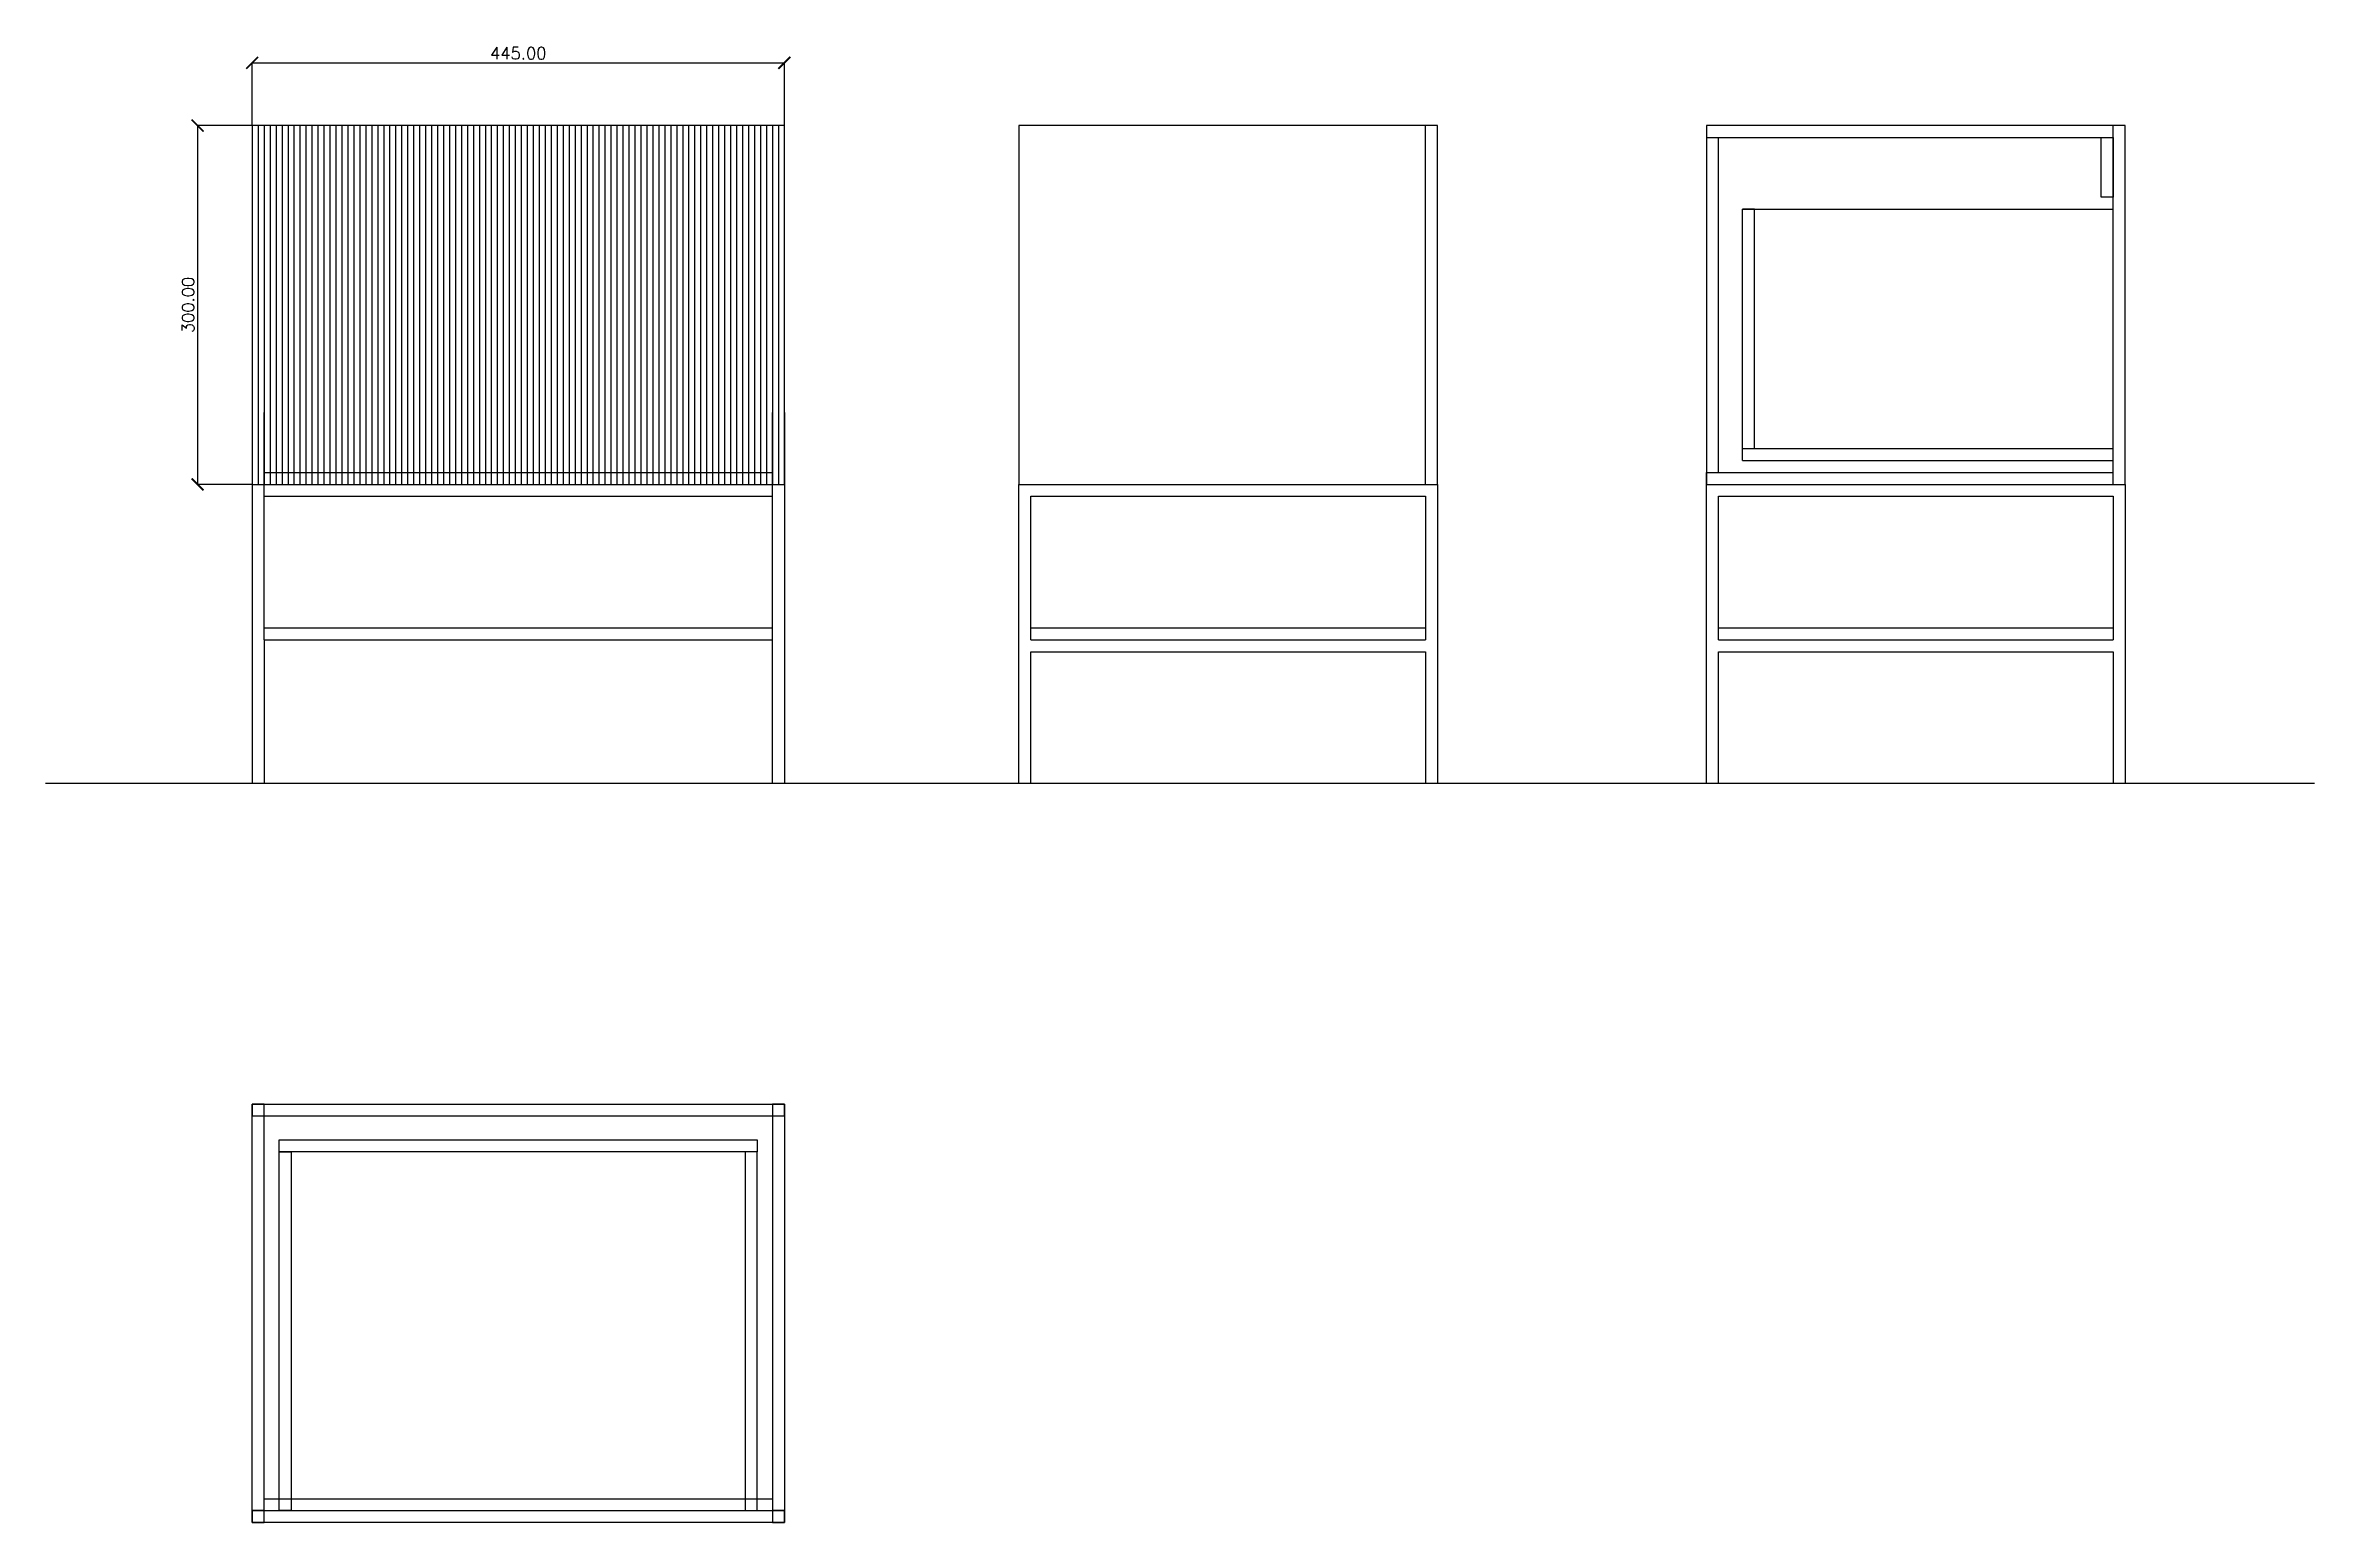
# Model space of a CAD drawing. Header units: millimetres. Extents: x 5540 to 13483, y -607 to 628.
# Drawn here: x 5540 to 7437, y -607 to 628 of the extents above.
import ezdxf

# ---------------------------------------------------------------- set-up
doc = ezdxf.new("R2010")
doc.units = ezdxf.units.MM
doc.layers.add('DIMENSION', color=3, linetype='Continuous', lineweight=25)
doc.styles.get("Standard").update_dxf_attribs({"font": 'txt.shx'})
doc.dimstyles.get("Standard").update_dxf_attribs({"dimscale": 100, "dimtxt": 2.5, "dimasz": 2.5, "dimexe": 0, "dimexo": 0.5, "dimgap": 1, "dimtad": 0, "dimtoh": 1, "dimdec": 4, "dimzin": 0, "dimdsep": 46, "dimtxsty": 'Standard', "dimcen": 2.5, "dimadec": 0, "dimazin": 0, "dimtfac": 1, "dimtdec": 4, "dimtofl": 0, "dimtmove": 0, "dimatfit": 3, "dimfxl": 1, "dimtolj": 1, "dimtzin": 0, "dimarcsym": 0})

# ---------------------------------------------------------------- blocks, each defined once
blk = doc.blocks.new('_ARCHTICK')
at = {"color": 0, "linetype": 'ByBlock', "const_width": 0.15}
blk.add_lwpolyline([(-0.5, -0.5), (0.5, 0.5)], dxfattribs=at)
blk = doc.blocks.new('*D12')
at = {"layer": 'Defpoints', "color": 0}
for p in [(6157.9, 613.9), (5712.9, 561.4), (6157.9, 561.4)]:
    blk.add_point(p, dxfattribs=at)
at = {"layer": 'DIMENSION', "color": 0, "lineweight": -2}
for p, q in [((5712.9, 561.9), (5712.9, 613.9)), ((5712.9, 613.9), (6157.9, 613.9)), ((6157.9, 561.9), (6157.9, 613.9))]:
    blk.add_line(p, q, dxfattribs=at)
at = {"layer": 'DIMENSION', "color": 0, "lineweight": -2, "xscale": 10, "yscale": 10, "zscale": 10, "rotation": 180}
blk.add_blockref('_ARCHTICK', (5712.9, 613.9), dxfattribs=at)
at = {"layer": 'DIMENSION', "color": 0, "lineweight": -2, "xscale": 10, "yscale": 10, "zscale": 10}
blk.add_blockref('_ARCHTICK', (6157.9, 613.9), dxfattribs=at)
at = {"layer": 'DIMENSION', "color": 0, "insert": (5935.4, 621.9), "char_height": 10, "attachment_point": 5}
blk.add_mtext('\\A1;445.00', dxfattribs=at)
blk = doc.blocks.new('*D18')
at = {"layer": 'Defpoints', "color": 0}
for p in [(5712.9, 561.4), (5667.3, 261.4), (5712.9, 261.4)]:
    blk.add_point(p, dxfattribs=at)
at = {"layer": 'DIMENSION', "color": 0, "lineweight": -2}
for p, q in [((5712.4, 561.4), (5667.3, 561.4)), ((5667.3, 561.4), (5667.3, 261.4)), ((5712.4, 261.4), (5667.3, 261.4))]:
    blk.add_line(p, q, dxfattribs=at)
at = {"layer": 'DIMENSION', "color": 0, "lineweight": -2, "xscale": 10, "yscale": 10, "zscale": 10}
for p, rotation in [((5667.3, 561.4), 90), ((5667.3, 261.4), 270)]:
    blk.add_blockref('_ARCHTICK', p, dxfattribs=dict(at, rotation=rotation))
at = {"layer": 'DIMENSION', "color": 0, "insert": (5659.3, 411.4), "char_height": 10, "attachment_point": 5, "rotation": 90}
blk.add_mtext('\\A1;300.00', dxfattribs=at)

msp = doc.modelspace()

# ---------------------------------------------------------------- linework, layer by layer
for p, q in [((5712.866, -596.722), (5712.866, -256.722)), ((5712.866, -256.722), (6157.866, -256.722)), ((6157.866, -256.722), (6157.866, -596.722)), ((5722.866, -596.722), (5722.866, -266.722)), ((5722.866, -266.722), (6147.866, -266.722)), ((6147.866, -266.722), (6147.866, -596.722))]:
    msp.add_line(p, q)
for points in [[(5712.866, 261.448), (6157.866, 261.448), (6157.866, 561.448), (5712.866, 561.448)], [(5712.866, -596.722), (6157.866, -596.722), (6157.866, -606.722), (5712.866, -606.722)]]:
    msp.add_lwpolyline(points, close=True)
for points in [[(5712.866, 561.448), (5712.866, 11.448)], [(6353.89, 561.448), (6353.89, 261.448), (6703.89, 261.448), (6703.89, 561.448), (6353.89, 561.448)], [(6693.89, 261.448), (6693.89, 561.448)], [(6928.906, 561.448), (6928.906, 261.448), (7278.906, 261.448), (7278.906, 561.448), (6928.906, 561.448)], [(6928.906, 561.448), (6928.906, 551.448), (7268.906, 551.448), (7268.906, 561.448)], [(6928.906, 271.448), (6938.906, 271.448), (6938.906, 551.448)], [(7268.906, 551.448), (7268.906, 501.448), (7258.906, 501.448), (7258.906, 551.448), (7268.906, 551.448)], [(7268.906, 261.448), (7268.906, 561.448)], [(6958.906, 291.448), (6958.906, 491.448), (7268.906, 491.448)], [(6958.906, 291.448), (6968.906, 291.448), (6968.906, 491.448), (6958.906, 491.448)], [(5722.866, 131.448), (5722.866, 321.448)], [(6147.866, 11.448), (6147.866, 321.448)], [(6157.866, 321.448), (6157.866, 321.448), (6157.866, 11.448)], [(6958.906, 291.448), (7268.906, 291.448)], [(6958.906, 281.448), (6958.906, 291.448)], [(5722.866, 271.448), (6147.866, 271.448)], [(6928.906, 261.448), (6928.906, 271.448), (7268.906, 271.448)], [(6958.906, 281.448), (7268.906, 281.448)], [(5722.866, 261.448), (6147.866, 261.448)], [(5722.866, 251.448), (6147.866, 251.448)], [(6353.89, 11.448), (6353.89, 261.448), (6703.89, 261.448), (6703.89, 11.448)], [(6363.89, 131.448), (6363.89, 251.448), (6693.89, 251.448), (6693.89, 131.448)], [(6928.906, 11.448), (6928.906, 261.448), (7278.906, 261.448), (7278.906, 11.448)], [(6938.906, 131.448), (6938.906, 251.448), (7268.906, 251.448), (7268.906, 131.448)], [(5722.866, 141.448), (6147.866, 141.448)], [(6363.89, 141.448), (6363.89, 141.448), (6693.89, 141.448)], [(6938.906, 141.448), (6938.906, 141.448), (7268.906, 141.448)], [(5722.866, 131.448), (6147.866, 131.448)], [(5722.866, 131.448), (5722.866, 11.448)], [(6363.89, 131.448), (6693.89, 131.448)], [(6363.89, 121.448), (6693.89, 121.448)], [(6363.89, 11.448), (6363.89, 121.448)], [(6693.89, 121.448), (6693.89, 11.448)], [(6938.906, 131.448), (7268.906, 131.448)], [(6938.906, 121.448), (7268.906, 121.448)], [(6938.906, 11.448), (6938.906, 121.448)], [(7268.906, 121.448), (7268.906, 11.448)], [(5540.003, 11.448), (5540.003, 11.448), (7437.374, 11.448)], [(5712.866, -256.722), (5712.866, -266.722), (5722.866, -266.722), (5722.866, -256.722), (5712.866, -256.722)], [(6147.866, -256.722), (6147.866, -266.722), (6157.866, -266.722), (6157.866, -256.722), (6147.866, -256.722)], [(5735.566, -296.722), (5735.566, -286.722), (6135.166, -286.722), (6135.166, -296.722), (5735.566, -296.722)], [(5735.566, -596.722), (5735.566, -296.722), (5745.566, -296.722), (5745.566, -596.722), (5735.566, -596.722)], [(6135.166, -596.722), (6135.166, -296.722), (6125.166, -296.722), (6125.166, -596.722), (6135.166, -596.722)], [(5722.866, -596.722), (5722.866, -586.722), (6147.866, -586.722)], [(5712.866, -596.722), (5712.866, -606.722), (5722.866, -606.722), (5722.866, -596.722), (5712.866, -596.722)], [(6147.866, -596.722), (6147.866, -606.722), (6157.866, -606.722), (6157.866, -596.722), (6147.866, -596.722)]]:
    msp.add_lwpolyline(points)
at = {"color": 252}
for points in [[(5712.866, 561.448), (5712.866, 561.448), (5712.866, 261.448)], [(5717.866, 561.448), (5717.866, 561.448), (5717.866, 261.448)], [(5727.866, 561.448), (5727.866, 561.448), (5727.866, 261.448)], [(5732.866, 561.448), (5732.866, 561.448), (5732.866, 261.448)], [(5742.866, 561.448), (5742.866, 561.448), (5742.866, 261.448)], [(5747.866, 561.448), (5747.866, 561.448), (5747.866, 261.448)], [(5757.866, 561.448), (5757.866, 561.448), (5757.866, 261.448)], [(5762.866, 561.448), (5762.866, 561.448), (5762.866, 261.448)], [(5772.866, 561.448), (5772.866, 561.448), (5772.866, 261.448)], [(5777.866, 561.448), (5777.866, 561.448), (5777.866, 261.448)], [(5787.866, 561.448), (5787.866, 561.448), (5787.866, 261.448)], [(5792.866, 561.448), (5792.866, 561.448), (5792.866, 261.448)], [(5802.866, 561.448), (5802.866, 561.448), (5802.866, 261.448)], [(5812.866, 561.448), (5812.866, 561.448), (5812.866, 261.448)], [(5817.866, 561.448), (5817.866, 561.448), (5817.866, 261.448)], [(5827.866, 561.448), (5827.866, 561.448), (5827.866, 261.448)], [(5832.866, 561.448), (5832.866, 561.448), (5832.866, 261.448)], [(5842.866, 561.448), (5842.866, 561.448), (5842.866, 261.448)], [(5847.866, 561.448), (5847.866, 561.448), (5847.866, 261.448)], [(5857.866, 561.448), (5857.866, 561.448), (5857.866, 261.448)], [(5862.866, 561.448), (5862.866, 561.448), (5862.866, 261.448)], [(5872.866, 561.448), (5872.866, 561.448), (5872.866, 261.448)], [(5877.866, 561.448), (5877.866, 561.448), (5877.866, 261.448)], [(5887.866, 561.448), (5887.866, 561.448), (5887.866, 261.448)], [(5892.866, 561.448), (5892.866, 561.448), (5892.866, 261.448)], [(5902.866, 561.448), (5902.866, 561.448), (5902.866, 261.448)], [(5907.866, 561.448), (5907.866, 561.448), (5907.866, 261.448)], [(5917.866, 561.448), (5917.866, 561.448), (5917.866, 261.448)], [(5922.866, 561.448), (5922.866, 561.448), (5922.866, 261.448)], [(5932.866, 561.448), (5932.866, 561.448), (5932.866, 261.448)], [(5937.866, 561.448), (5937.866, 561.448), (5937.866, 261.448)], [(5947.866, 561.448), (5947.866, 561.448), (5947.866, 261.448)], [(5952.866, 561.448), (5952.866, 561.448), (5952.866, 261.448)], [(5962.866, 561.448), (5962.866, 561.448), (5962.866, 261.448)], [(5972.866, 561.448), (5972.866, 561.448), (5972.866, 261.448)], [(5977.866, 561.448), (5977.866, 561.448), (5977.866, 261.448)], [(5987.866, 561.448), (5987.866, 561.448), (5987.866, 261.448)], [(5992.866, 561.448), (5992.866, 561.448), (5992.866, 261.448)], [(6002.866, 561.448), (6002.866, 561.448), (6002.866, 261.448)], [(6007.866, 561.448), (6007.866, 561.448), (6007.866, 261.448)], [(6017.866, 561.448), (6017.866, 561.448), (6017.866, 261.448)], [(6022.866, 561.448), (6022.866, 561.448), (6022.866, 261.448)], [(6032.866, 561.448), (6032.866, 561.448), (6032.866, 261.448)], [(6037.866, 561.448), (6037.866, 561.448), (6037.866, 261.448)], [(6047.866, 561.448), (6047.866, 561.448), (6047.866, 261.448)], [(6052.866, 561.448), (6052.866, 561.448), (6052.866, 261.448)], [(6062.866, 561.448), (6062.866, 561.448), (6062.866, 261.448)], [(6067.866, 561.448), (6067.866, 561.448), (6067.866, 261.448)], [(6077.866, 561.448), (6077.866, 561.448), (6077.866, 261.448)], [(6082.866, 561.448), (6082.866, 561.448), (6082.866, 261.448)], [(6092.866, 561.448), (6092.866, 561.448), (6092.866, 261.448)], [(6097.866, 561.448), (6097.866, 561.448), (6097.866, 261.448)], [(6107.866, 561.448), (6107.866, 561.448), (6107.866, 261.448)], [(6112.866, 561.448), (6112.866, 561.448), (6112.866, 261.448)], [(6122.866, 561.448), (6122.866, 561.448), (6122.866, 261.448)], [(6127.866, 561.448), (6127.866, 561.448), (6127.866, 261.448)], [(6137.866, 561.448), (6137.866, 561.448), (6137.866, 261.448)], [(6142.866, 561.448), (6142.866, 561.448), (6142.866, 261.448)], [(6152.866, 561.448), (6152.866, 561.448), (6152.866, 261.448)], [(6157.866, 561.448), (6157.866, 561.448), (6157.866, 561.448)]]:
    msp.add_lwpolyline(points, dxfattribs=at)
at = {"color": 250}
for points in [[(5722.866, 561.448), (5722.866, 561.448), (5722.866, 261.448)], [(5737.866, 561.448), (5737.866, 561.448), (5737.866, 261.448)], [(5752.866, 561.448), (5752.866, 561.448), (5752.866, 261.448)], [(5767.866, 561.448), (5767.866, 561.448), (5767.866, 261.448)], [(5782.866, 561.448), (5782.866, 561.448), (5782.866, 261.448)], [(5797.866, 561.448), (5797.866, 561.448), (5797.866, 261.448)], [(5807.866, 561.448), (5807.866, 561.448), (5807.866, 261.448)], [(5822.866, 561.448), (5822.866, 561.448), (5822.866, 261.448)], [(5837.866, 561.448), (5837.866, 561.448), (5837.866, 261.448)], [(5852.866, 561.448), (5852.866, 561.448), (5852.866, 261.448)], [(5867.866, 561.448), (5867.866, 561.448), (5867.866, 261.448)], [(5882.866, 561.448), (5882.866, 561.448), (5882.866, 261.448)], [(5897.866, 561.448), (5897.866, 561.448), (5897.866, 261.448)], [(5912.866, 561.448), (5912.866, 561.448), (5912.866, 261.448)], [(5927.866, 561.448), (5927.866, 561.448), (5927.866, 261.448)], [(5942.866, 561.448), (5942.866, 561.448), (5942.866, 261.448)], [(5957.866, 561.448), (5957.866, 561.448), (5957.866, 261.448)], [(5967.866, 561.448), (5967.866, 561.448), (5967.866, 261.448)], [(5982.866, 561.448), (5982.866, 561.448), (5982.866, 261.448)], [(5997.866, 561.448), (5997.866, 561.448), (5997.866, 261.448)], [(6012.866, 561.448), (6012.866, 561.448), (6012.866, 261.448)], [(6027.866, 561.448), (6027.866, 561.448), (6027.866, 261.448)], [(6042.866, 561.448), (6042.866, 561.448), (6042.866, 261.448)], [(6057.866, 561.448), (6057.866, 561.448), (6057.866, 261.448)], [(6072.866, 561.448), (6072.866, 561.448), (6072.866, 261.448)], [(6087.866, 561.448), (6087.866, 561.448), (6087.866, 261.448)], [(6102.866, 561.448), (6102.866, 561.448), (6102.866, 261.448)], [(6117.866, 561.448), (6117.866, 561.448), (6117.866, 261.448)], [(6132.866, 561.448), (6132.866, 561.448), (6132.866, 261.448)], [(6147.866, 561.448), (6147.866, 561.448), (6147.866, 261.448)]]:
    msp.add_lwpolyline(points, dxfattribs=at)

# ---------------------------------------------------------------- dimensions: what is measured, and where the dimension line sits
at = {"layer": 'DIMENSION'}
dim = msp.add_linear_dim(base=(6157.866, 613.928), p1=(5712.866, 561.448), p2=(6157.866, 561.448), dimstyle='Standard', override={"dimscale": 1, "dimtxt": 10, "dimasz": 10, "dimgap": 3, "dimtad": 1, "dimdec": 2, "dimlfac": 1, "dimtxsty": 'Standard', "dimblk1": 'ARCHTICK', "dimblk2": 'ARCHTICK', "dimsah": 1, "dimtolj": 1}, dxfattribs=at)
dim.commit()
dim.dimension.update_dxf_attribs({"geometry": '*D12', "text_midpoint": (5935.366, 621.928)})
dim = msp.add_linear_dim(base=(5667.295, 261.448), p1=(5712.866, 561.448), p2=(5712.866, 261.448), angle=270, dimstyle='Standard', override={"dimscale": 1, "dimtxt": 10, "dimasz": 10, "dimgap": 3, "dimtad": 1, "dimdec": 2, "dimlfac": 1, "dimtxsty": 'Standard', "dimblk1": 'ARCHTICK', "dimblk2": 'ARCHTICK', "dimsah": 1, "dimtolj": 1}, dxfattribs=at)
dim.commit()
dim.dimension.update_dxf_attribs({"geometry": '*D18', "text_midpoint": (5659.295, 411.448)})

doc.saveas('drawing.dxf')
